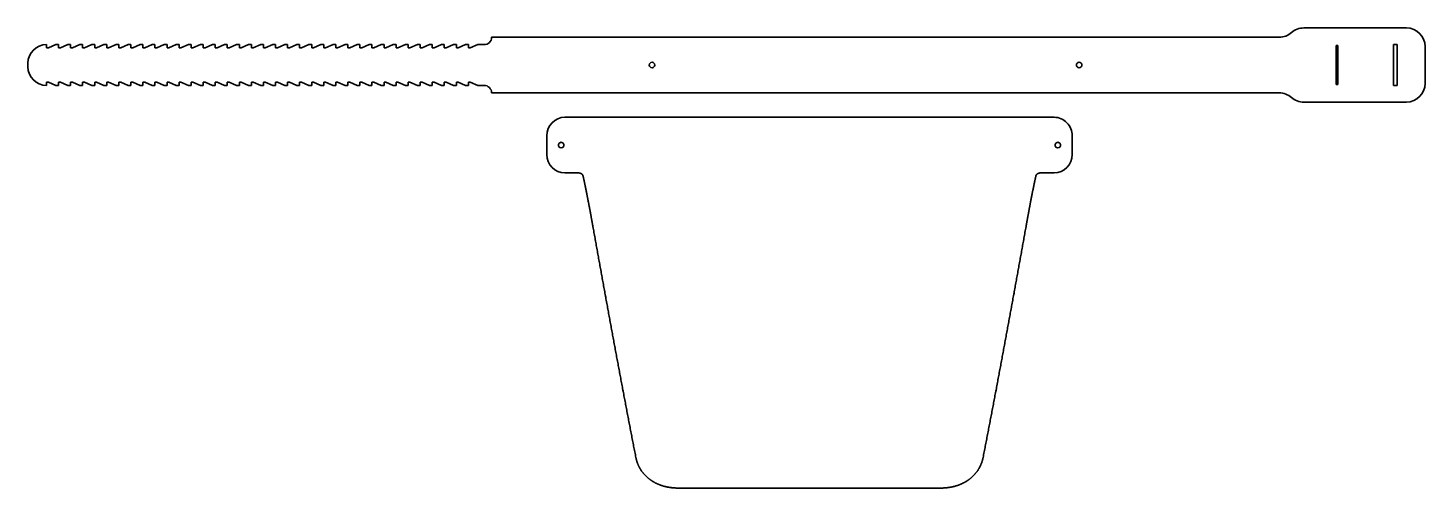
# Model space of a CAD drawing. Extents: x 218 to 971, y 192 to 440.
import ezdxf

# ---------------------------------------------------------------- set-up
doc = ezdxf.new("R2010")
doc.units = 0
doc.layers.get('0').update_dxf_attribs({"lineweight": 13})

# ---------------------------------------------------------------- blocks, each defined once
blk = doc.blocks.new('BLOCK1')
at = {"color": 7, "lineweight": 35}
for p, q in [((-219.933945, 0), (-131.69414, 0)), ((-110.520666, 0), (-131.69414, 0)), ((73.990858, 0), (-110.520666, 0)), ((95.164332, 0), (73.990858, 0)), ((95.164332, 0), (204.743883, 0)), ((217.972639, 5), (273.404137, 5)), ((-459.933945, -4), (-459.933945, -5.8)), ((-459.933945, -5.8), (-458.933945, -5.8)), ((-458.933945, -5.8), (-454.933945, -4)), ((-454.933945, -4), (-453.433945, -4)), ((-453.433945, -4), (-453.433945, -5.8)), ((-453.433945, -5.8), (-452.433945, -5.8)), ((-452.433945, -5.8), (-448.433945, -4)), ((-448.433945, -4), (-446.933945, -4)), ((-446.933945, -4), (-446.933945, -5.8)), ((-446.933945, -5.8), (-445.933945, -5.8)), ((-445.933945, -5.8), (-441.933945, -4)), ((-441.933945, -4), (-440.433945, -4)), ((-440.433945, -4), (-440.433945, -5.8)), ((-440.433945, -5.8), (-439.433945, -5.8)), ((-439.433945, -5.8), (-435.433945, -4)), ((-435.433945, -4), (-433.933945, -4)), ((-433.933945, -4), (-433.933945, -5.8)), ((-433.933945, -5.8), (-432.933945, -5.8)), ((-432.933945, -5.8), (-428.933945, -4)), ((-428.933945, -4), (-427.433945, -4)), ((-427.433945, -4), (-427.433945, -5.8)), ((-427.433945, -5.8), (-426.433945, -5.8)), ((-426.433945, -5.8), (-422.433945, -4)), ((-422.433945, -4), (-420.933945, -4)), ((-420.933945, -4), (-420.933945, -5.8)), ((-420.933945, -5.8), (-419.933945, -5.8)), ((-419.933945, -5.8), (-415.933945, -4)), ((-415.933945, -4), (-414.433945, -4)), ((-414.433945, -4), (-414.433945, -5.8)), ((-414.433945, -5.8), (-413.433945, -5.8)), ((-413.433945, -5.8), (-409.433945, -4)), ((-409.433945, -4), (-407.933945, -4)), ((-407.933945, -4), (-407.933945, -5.8)), ((-407.933945, -5.8), (-406.933945, -5.8)), ((-406.933945, -5.8), (-402.933945, -4)), ((-402.933945, -4), (-401.433945, -4)), ((-401.433945, -4), (-401.433945, -5.8)), ((-401.433945, -5.8), (-400.433945, -5.8)), ((-400.433945, -5.8), (-396.433945, -4)), ((-396.433945, -4), (-394.933945, -4)), ((-394.933945, -4), (-394.933945, -5.8)), ((-394.933945, -5.8), (-393.933945, -5.8)), ((-393.933945, -5.8), (-389.933945, -4)), ((-389.933945, -4), (-388.433945, -4)), ((-388.433945, -4), (-388.433945, -5.8)), ((-388.433945, -5.8), (-387.433945, -5.8)), ((-387.433945, -5.8), (-383.433945, -4)), ((-383.433945, -4), (-381.933945, -4)), ((-381.933945, -4), (-381.933945, -5.8)), ((-381.933945, -5.8), (-380.933945, -5.8)), ((-380.933945, -5.8), (-376.933945, -4)), ((-376.933945, -4), (-375.433945, -4)), ((-375.433945, -4), (-375.433945, -5.8)), ((-375.433945, -5.8), (-374.433945, -5.8)), ((-374.433945, -5.8), (-370.433945, -4)), ((-370.433945, -4), (-368.933945, -4)), ((-368.933945, -4), (-368.933945, -5.8)), ((-368.933945, -5.8), (-367.933945, -5.8)), ((-367.933945, -5.8), (-363.933945, -4)), ((-363.933945, -4), (-362.433945, -4)), ((-362.433945, -4), (-362.433945, -5.8)), ((-362.433945, -5.8), (-361.433945, -5.8)), ((-361.433945, -5.8), (-357.433945, -4)), ((-357.433945, -4), (-355.933945, -4)), ((-355.933945, -4), (-355.933945, -5.8)), ((-355.933945, -5.8), (-354.933945, -5.8)), ((-354.933945, -5.8), (-350.933945, -4)), ((-350.933945, -4), (-349.433945, -4)), ((-349.433945, -4), (-349.433945, -5.8)), ((-349.433945, -5.8), (-348.433945, -5.8)), ((-348.433945, -5.8), (-344.433945, -4)), ((-344.433945, -4), (-342.933945, -4)), ((-342.933945, -4), (-342.933945, -5.8)), ((-342.933945, -5.8), (-341.933945, -5.8)), ((-341.933945, -5.8), (-337.933945, -4)), ((-337.933945, -4), (-336.433945, -4)), ((-336.433945, -4), (-336.433945, -5.8)), ((-336.433945, -5.8), (-335.433945, -5.8)), ((-335.433945, -5.8), (-331.433945, -4)), ((-331.433945, -4), (-329.933945, -4)), ((-329.933945, -4), (-329.933945, -5.8)), ((-329.933945, -5.8), (-328.933945, -5.8)), ((-328.933945, -5.8), (-324.933945, -4)), ((-324.933945, -4), (-323.433945, -4)), ((-323.433945, -4), (-323.433945, -5.8)), ((-323.433945, -5.8), (-322.433945, -5.8)), ((-322.433945, -5.8), (-318.433945, -4)), ((-318.433945, -4), (-316.933945, -4)), ((-316.933945, -4), (-316.933945, -5.8)), ((-316.933945, -5.8), (-315.933945, -5.8)), ((-315.933945, -5.8), (-311.933945, -4)), ((-311.933945, -4), (-310.433945, -4)), ((-310.433945, -4), (-310.433945, -5.8)), ((-310.433945, -5.8), (-309.433945, -5.8)), ((-309.433945, -5.8), (-305.433945, -4)), ((-305.433945, -4), (-303.933945, -4)), ((-303.933945, -4), (-303.933945, -5.8)), ((-303.933945, -5.8), (-302.933945, -5.8)), ((-302.933945, -5.8), (-298.933945, -4)), ((-298.933945, -4), (-297.433945, -4)), ((-297.433945, -4), (-297.433945, -5.8)), ((-297.433945, -5.8), (-296.433945, -5.8)), ((-296.433945, -5.8), (-292.433945, -4)), ((-292.433945, -4), (-290.933945, -4)), ((-290.933945, -4), (-290.933945, -5.8)), ((-290.933945, -5.8), (-289.933945, -5.8)), ((-289.933945, -5.8), (-285.933945, -4)), ((-285.933945, -4), (-284.433945, -4)), ((-284.433945, -4), (-284.433945, -5.8)), ((-284.433945, -5.8), (-283.433945, -5.8)), ((-283.433945, -5.8), (-279.433945, -4)), ((-279.433945, -4), (-277.933945, -4)), ((-277.933945, -4), (-277.933945, -5.8)), ((-277.933945, -5.8), (-276.933945, -5.8)), ((-276.933945, -5.8), (-272.933945, -4)), ((-272.933945, -4), (-271.433945, -4)), ((-271.433945, -4), (-271.433945, -5.8)), ((-271.433945, -5.8), (-270.433945, -5.8)), ((-270.433945, -5.8), (-266.433945, -4)), ((-266.433945, -4), (-264.933945, -4)), ((-264.933945, -4), (-264.933945, -5.8)), ((-264.933945, -5.8), (-263.933945, -5.8)), ((-263.933945, -5.8), (-259.933945, -4)), ((-259.933945, -4), (-258.433945, -4)), ((-258.433945, -4), (-258.433945, -5.8)), ((-258.433945, -5.8), (-257.433945, -5.8)), ((-257.433945, -5.8), (-253.433945, -4)), ((-253.433945, -4), (-251.933945, -4)), ((-251.933945, -4), (-251.933945, -5.8)), ((-251.933945, -5.8), (-250.933945, -5.8)), ((-250.933945, -5.8), (-246.933945, -4)), ((-246.933945, -4), (-245.433945, -4)), ((-245.433945, -4), (-245.433945, -5.8)), ((-245.433945, -5.8), (-244.433945, -5.8)), ((-244.433945, -5.8), (-240.433945, -4)), ((-240.433945, -4), (-238.933945, -4)), ((-238.933945, -4), (-238.933945, -5.8)), ((-238.933945, -5.8), (-237.933945, -5.8)), ((-237.933945, -5.8), (-233.933945, -4)), ((-233.933945, -4), (-232.433945, -4)), ((-232.433945, -4), (-232.433945, -5.8)), ((-232.433945, -5.8), (-231.433945, -5.8)), ((-231.433945, -5.8), (-227.433945, -4)), ((-227.433945, -4), (-223.933945, -4)), ((235.404137, -25.5), (235.404137, -4.5)), ((235.404137, -4.5), (236.404137, -4.5)), ((236.404137, -4.5), (236.404137, -25.5)), ((266.404137, -26), (266.404137, -4)), ((266.404137, -4), (268.404137, -4)), ((268.404137, -4), (268.404137, -26)), ((283.404137, -5), (283.404137, -25)), ((-469.933945, -16), (-469.933945, -14)), ((-459.933945, -26), (-459.933945, -24.2)), ((-459.933945, -24.2), (-458.933945, -24.2)), ((-458.933945, -24.2), (-454.933945, -26)), ((-454.933945, -26), (-453.433945, -26)), ((-453.433945, -26), (-453.433945, -24.2)), ((-453.433945, -24.2), (-452.433945, -24.2)), ((-452.433945, -24.2), (-448.433945, -26)), ((-448.433945, -26), (-446.933945, -26)), ((-446.933945, -26), (-446.933945, -24.2)), ((-446.933945, -24.2), (-445.933945, -24.2)), ((-445.933945, -24.2), (-441.933945, -26)), ((-441.933945, -26), (-440.433945, -26)), ((-440.433945, -26), (-440.433945, -24.2)), ((-440.433945, -24.2), (-439.433945, -24.2)), ((-439.433945, -24.2), (-435.433945, -26)), ((-435.433945, -26), (-433.933945, -26)), ((-433.933945, -26), (-433.933945, -24.2)), ((-433.933945, -24.2), (-432.933945, -24.2)), ((-432.933945, -24.2), (-428.933945, -26)), ((-428.933945, -26), (-427.433945, -26)), ((-427.433945, -26), (-427.433945, -24.2)), ((-427.433945, -24.2), (-426.433945, -24.2)), ((-426.433945, -24.2), (-422.433945, -26)), ((-422.433945, -26), (-420.933945, -26)), ((-420.933945, -26), (-420.933945, -24.2)), ((-420.933945, -24.2), (-419.933945, -24.2)), ((-419.933945, -24.2), (-415.933945, -26)), ((-415.933945, -26), (-414.433945, -26)), ((-414.433945, -26), (-414.433945, -24.2)), ((-414.433945, -24.2), (-413.433945, -24.2)), ((-413.433945, -24.2), (-409.433945, -26)), ((-409.433945, -26), (-407.933945, -26)), ((-407.933945, -26), (-407.933945, -24.2)), ((-407.933945, -24.2), (-406.933945, -24.2)), ((-406.933945, -24.2), (-402.933945, -26)), ((-402.933945, -26), (-401.433945, -26)), ((-401.433945, -26), (-401.433945, -24.2)), ((-401.433945, -24.2), (-400.433945, -24.2)), ((-400.433945, -24.2), (-396.433945, -26)), ((-396.433945, -26), (-394.933945, -26)), ((-394.933945, -26), (-394.933945, -24.2)), ((-394.933945, -24.2), (-393.933945, -24.2)), ((-393.933945, -24.2), (-389.933945, -26)), ((-389.933945, -26), (-388.433945, -26)), ((-388.433945, -26), (-388.433945, -24.2)), ((-388.433945, -24.2), (-387.433945, -24.2)), ((-387.433945, -24.2), (-383.433945, -26)), ((-383.433945, -26), (-381.933945, -26)), ((-381.933945, -26), (-381.933945, -24.2)), ((-381.933945, -24.2), (-380.933945, -24.2)), ((-380.933945, -24.2), (-376.933945, -26)), ((-376.933945, -26), (-375.433945, -26)), ((-375.433945, -26), (-375.433945, -24.2)), ((-375.433945, -24.2), (-374.433945, -24.2)), ((-374.433945, -24.2), (-370.433945, -26)), ((-370.433945, -26), (-368.933945, -26)), ((-368.933945, -26), (-368.933945, -24.2)), ((-368.933945, -24.2), (-367.933945, -24.2)), ((-367.933945, -24.2), (-363.933945, -26)), ((-363.933945, -26), (-362.433945, -26)), ((-362.433945, -26), (-362.433945, -24.2)), ((-362.433945, -24.2), (-361.433945, -24.2)), ((-361.433945, -24.2), (-357.433945, -26)), ((-357.433945, -26), (-355.933945, -26)), ((-355.933945, -26), (-355.933945, -24.2)), ((-355.933945, -24.2), (-354.933945, -24.2)), ((-354.933945, -24.2), (-350.933945, -26)), ((-350.933945, -26), (-349.433945, -26)), ((-349.433945, -26), (-349.433945, -24.2)), ((-349.433945, -24.2), (-348.433945, -24.2)), ((-348.433945, -24.2), (-344.433945, -26)), ((-344.433945, -26), (-342.933945, -26)), ((-342.933945, -26), (-342.933945, -24.2)), ((-342.933945, -24.2), (-341.933945, -24.2)), ((-341.933945, -24.2), (-337.933945, -26)), ((-337.933945, -26), (-336.433945, -26)), ((-336.433945, -26), (-336.433945, -24.2)), ((-336.433945, -24.2), (-335.433945, -24.2)), ((-335.433945, -24.2), (-331.433945, -26)), ((-331.433945, -26), (-329.933945, -26)), ((-329.933945, -26), (-329.933945, -24.2)), ((-329.933945, -24.2), (-328.933945, -24.2)), ((-328.933945, -24.2), (-324.933945, -26)), ((-324.933945, -26), (-323.433945, -26)), ((-323.433945, -26), (-323.433945, -24.2)), ((-323.433945, -24.2), (-322.433945, -24.2)), ((-322.433945, -24.2), (-318.433945, -26)), ((-318.433945, -26), (-316.933945, -26)), ((-316.933945, -26), (-316.933945, -24.2)), ((-316.933945, -24.2), (-315.933945, -24.2)), ((-315.933945, -24.2), (-311.933945, -26)), ((-311.933945, -26), (-310.433945, -26)), ((-310.433945, -26), (-310.433945, -24.2)), ((-310.433945, -24.2), (-309.433945, -24.2)), ((-309.433945, -24.2), (-305.433945, -26)), ((-305.433945, -26), (-303.933945, -26)), ((-303.933945, -26), (-303.933945, -24.2)), ((-303.933945, -24.2), (-302.933945, -24.2)), ((-302.933945, -24.2), (-298.933945, -26)), ((-298.933945, -26), (-297.433945, -26)), ((-297.433945, -26), (-297.433945, -24.2)), ((-297.433945, -24.2), (-296.433945, -24.2)), ((-296.433945, -24.2), (-292.433945, -26)), ((-292.433945, -26), (-290.933945, -26)), ((-290.933945, -26), (-290.933945, -24.2)), ((-290.933945, -24.2), (-289.933945, -24.2)), ((-289.933945, -24.2), (-285.933945, -26)), ((-285.933945, -26), (-284.433945, -26)), ((-284.433945, -26), (-284.433945, -24.2)), ((-284.433945, -24.2), (-283.433945, -24.2)), ((-283.433945, -24.2), (-279.433945, -26)), ((-279.433945, -26), (-277.933945, -26)), ((-277.933945, -26), (-277.933945, -24.2)), ((-277.933945, -24.2), (-276.933945, -24.2)), ((-276.933945, -24.2), (-272.933945, -26)), ((-272.933945, -26), (-271.433945, -26)), ((-271.433945, -26), (-271.433945, -24.2)), ((-271.433945, -24.2), (-270.433945, -24.2)), ((-270.433945, -24.2), (-266.433945, -26)), ((-266.433945, -26), (-264.933945, -26)), ((-264.933945, -26), (-264.933945, -24.2)), ((-264.933945, -24.2), (-263.933945, -24.2)), ((-263.933945, -24.2), (-259.933945, -26)), ((-259.933945, -26), (-258.433945, -26)), ((-258.433945, -26), (-258.433945, -24.2)), ((-258.433945, -24.2), (-257.433945, -24.2)), ((-257.433945, -24.2), (-253.433945, -26)), ((-253.433945, -26), (-251.933945, -26)), ((-251.933945, -26), (-251.933945, -24.2)), ((-251.933945, -24.2), (-250.933945, -24.2)), ((-250.933945, -24.2), (-246.933945, -26)), ((-246.933945, -26), (-245.433945, -26)), ((-245.433945, -26), (-245.433945, -24.2)), ((-245.433945, -24.2), (-244.433945, -24.2)), ((-244.433945, -24.2), (-240.433945, -26)), ((-240.433945, -26), (-238.933945, -26)), ((-238.933945, -26), (-238.933945, -24.2)), ((-238.933945, -24.2), (-237.933945, -24.2)), ((-237.933945, -24.2), (-233.933945, -26)), ((-233.933945, -26), (-232.433945, -26)), ((-232.433945, -26), (-232.433945, -24.2)), ((-232.433945, -24.2), (-231.433945, -24.2)), ((-231.433945, -24.2), (-227.433945, -26)), ((-227.433945, -26), (-223.933945, -26)), ((-219.933945, -30), (-131.69414, -30)), ((-110.520666, -30), (-131.69414, -30)), ((73.990858, -30), (-110.520666, -30)), ((95.164332, -30), (73.990858, -30)), ((95.164332, -30), (204.743883, -30)), ((235.404137, -25.5), (236.404137, -25.5)), ((266.404137, -26), (268.404137, -26)), ((217.972639, -35), (273.404137, -35))]:
    blk.add_line(p, q, dxfattribs=at)
for centre, radius, start, end in [((-223.933945, 0), 4, 270, 0), ((204.743883, 10), 10, 270, 311.409622), ((217.972639, -5), 10, 90, 131.409622), ((273.404137, -5), 10, 0, 90), ((-459.933945, -14), 10, 90, 180), ((-133.435639, -15), 1.5, 0, 180), ((-133.435639, -15), 1.5, 180, 0), ((96.90583, -15), 1.5, 0, 180), ((96.90583, -15), 1.5, 180, 0), ((-459.933945, -16), 10, 180, 270), ((-223.933945, -30), 4, 0, 90), ((204.743883, -40), 10, 48.590378, 90), ((273.404137, -25), 10, 270, 0), ((217.972639, -25), 10, 228.590378, 270)]:
    blk.add_arc(centre, radius, start, end, dxfattribs=at)
blk = doc.blocks.new('BLOCK2')
at = {"color": 7, "lineweight": 35}
for p, q in [((-60.51, 0), (-60.43, 0)), ((-45.32, 0), (-60.43, 0)), ((-45.32, 0), (188.21, 0)), ((203.32, 0), (188.21, 0)), ((203.32, 0), (203.4, 0)), ((-70.23, -10), (-70.23, -20)), ((213.11, -10), (213.11, -20)), ((-60.51, -30), (-60.43, -30)), ((-60.43, -30), (-53.34, -30)), ((196.23, -30), (203.32, -30)), ((203.32, -30), (203.4, -30)), ((0.71, -200), (142.17, -200))]:
    blk.add_line(p, q, dxfattribs=at)
for centre, major_axis, start_param, end_param in [((-60.51, -10), (0, -10), 3.141593, 4.712389), ((203.4, -10), (0, -10), 1.570796, 3.141593), ((-62.46, -15), (0, -1.5), 1.570796, 4.712389), ((-62.46, -15), (0, -1.5), 4.712389, 7.853982), ((205.34, -15), (0, -1.5), 1.570796, 4.712389), ((205.34, -15), (0, -1.5), 4.712389, 7.853982), ((-60.51, -20), (0, -10), 4.712389, 6.283185), ((203.4, -20), (0, -10), 0, 1.570796)]:
    blk.add_ellipse(centre, major_axis=major_axis, ratio=0.971555, start_param=start_param, end_param=end_param, dxfattribs=at)
for points, knots in [([(-53.34, -30), (-53.07, -30), (-52.8, -30.02), (-52.53, -30.06), (-52, -30.19), (-51.51, -30.44), (-51.28, -30.6), (-50.98, -30.89), (-50.78, -31.25), (-50.72, -31.37), (-50.67, -31.51), (-50.64, -31.64)], [0, 0, 0, 0, 0, 0, 2.39257, 2.39257, 2.39257, 4.794262, 4.794262, 4.794262, 5.992194, 5.992194, 5.992194, 5.992194, 5.992194, 5.992194]), ([(196.23, -30), (195.96, -30), (195.69, -30.02), (195.42, -30.06), (194.89, -30.19), (194.4, -30.44), (194.17, -30.6), (193.87, -30.89), (193.66, -31.25), (193.6, -31.37), (193.56, -31.51), (193.53, -31.64)], [0, 0, 0, 0, 0, 0, 2.392571, 2.392571, 2.392571, 4.794257, 4.794257, 4.794257, 5.992188, 5.992188, 5.992188, 5.992188, 5.992188, 5.992188]), ([(-50.64, -31.64), (-50.28, -33.27), (-49.93, -34.9), (-49.58, -36.54), (-48.58, -41.44), (-47.63, -46.36), (-47.01, -49.65), (-46.31, -53.48), (-45.62, -57.32), (-45.52, -57.87), (-45.42, -58.41), (-45.32, -58.96)], [0, 0, 0, 0, 0, 0, 14.474594, 14.474594, 14.474594, 43.428274, 43.428274, 43.428274, 48.254102, 48.254102, 48.254102, 48.254102, 48.254102, 48.254102]), ([(193.53, -31.64), (193.17, -33.27), (192.81, -34.9), (192.47, -36.54), (191.46, -41.44), (190.51, -46.36), (189.9, -49.65), (189.19, -53.48), (188.5, -57.32), (188.4, -57.87), (188.3, -58.41), (188.21, -58.96)], [0, 0, 0, 0, 0, 0, 14.474594, 14.474594, 14.474594, 43.428275, 43.428275, 43.428275, 48.254104, 48.254104, 48.254104, 48.254104, 48.254104, 48.254104]), ([(-22.15, -183.59), (-24.59, -171.15), (-26.98, -158.7), (-29.34, -146.25), (-34, -121.34), (-38.56, -96.41), (-40.84, -83.9), (-43.08, -71.43), (-45.32, -58.96)], [0, 0, 0, 0, 0, 0, 109.853497, 109.853497, 109.853497, 219.634432, 219.634432, 219.634432, 219.634432, 219.634432, 219.634432]), ([(165.04, -183.59), (167.47, -171.15), (169.86, -158.7), (172.22, -146.25), (176.89, -121.33), (181.45, -96.39), (183.72, -83.92), (185.97, -71.44), (188.21, -58.96)], [0, 0, 0, 0, 0, 0, 109.853498, 109.853498, 109.853498, 219.710472, 219.710472, 219.710472, 219.710472, 219.710472, 219.710472]), ([(-22.15, -183.59), (-21.74, -185.69), (-21.03, -187.72), (-20.04, -189.64), (-17.75, -192.85), (-14.77, -195.39), (-13.29, -196.39), (-9.98, -198.18), (-6.39, -199.28), (-4.45, -199.67), (-2.24, -199.93), (-0.03, -199.99), (0.22, -200), (0.47, -200), (0.71, -200)], [0, 0, 0, 0, 0, 0, 18.523936, 18.523936, 18.523936, 34.082454, 34.082454, 34.082454, 51.461646, 51.461646, 51.461646, 53.638269, 53.638269, 53.638269, 53.638269, 53.638269, 53.638269]), ([(165.04, -183.59), (164.63, -185.69), (163.92, -187.72), (162.92, -189.64), (160.63, -192.85), (157.65, -195.39), (156.18, -196.39), (152.87, -198.18), (149.28, -199.28), (147.33, -199.67), (145.13, -199.93), (142.91, -199.99), (142.67, -200), (142.42, -200), (142.17, -200)], [0, 0, 0, 0, 0, 0, 18.523932, 18.523932, 18.523932, 34.082454, 34.082454, 34.082454, 51.46165, 51.46165, 51.46165, 53.638267, 53.638267, 53.638267, 53.638267, 53.638267, 53.638267])]:
    blk.add_open_spline(points, degree=5, knots=knots, dxfattribs=at)

msp = doc.modelspace()

# ---------------------------------------------------------------- block references
at = {"lineweight": 0}
for name, p in [('BLOCK1', (687.764904, 435.5)), ('BLOCK2', (567.799267, 392.305141))]:
    msp.add_blockref(name, p, dxfattribs=at)

doc.saveas('drawing.dxf')
